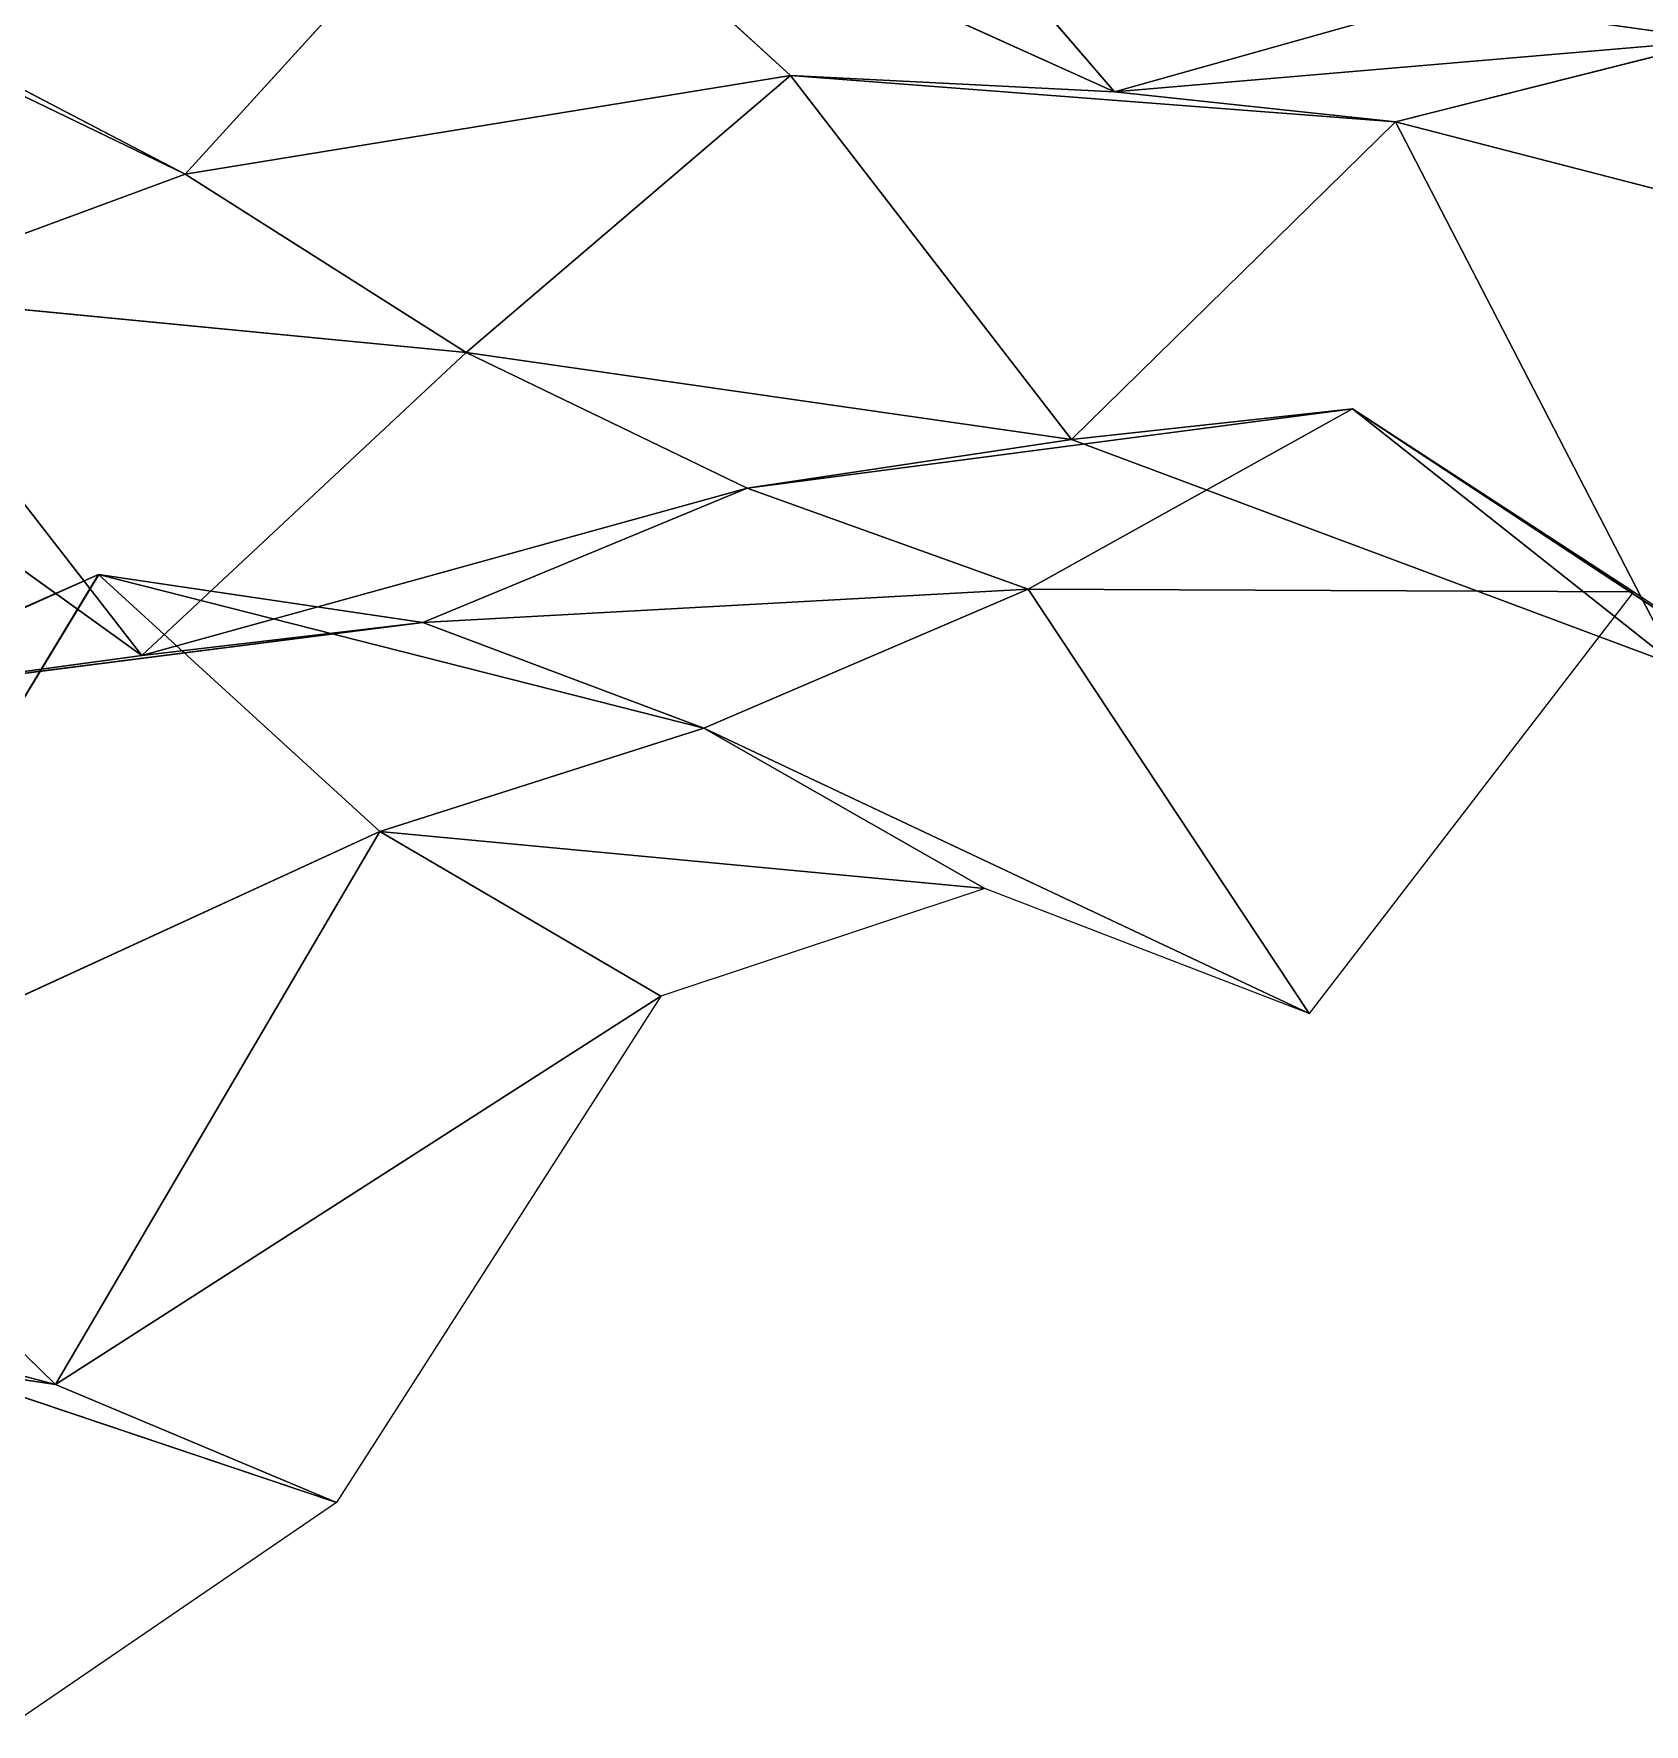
# Model space of a CAD drawing. Header units: metres. Extents: x -3703 to 431, y -1555 to 134.
# Drawn here: x -2050 to -1983.4, y -997.9 to -928 of the extents above; entities that cross this region are included whole.
import ezdxf

# ---------------------------------------------------------------- set-up
doc = ezdxf.new("R2010")
doc.units = ezdxf.units.M

msp = doc.modelspace()

# ---------------------------------------------------------------- linework, layer by layer
for p, q in [((-2016.9332, -916.8425, -5028.289), (-2005.3058, -930.3827, -5065.588)), ((-2005.3058, -930.3827, -5065.588), (-2016.9332, -916.8425, -5028.289)), ((-2030.3497, -919.0547, -5055.29), (-2043.7662, -933.7877, -5079.4907)), ((-2043.7662, -933.7877, -5079.4907), (-2030.3497, -919.0547, -5055.29)), ((-2005.3058, -930.3827, -5065.588), (-2030.3497, -919.0547, -5055.29)), ((-2030.3497, -919.0547, -5055.29), (-2018.7223, -929.697, -5093.237)), ((-2018.7223, -929.697, -5093.237), (-2030.3497, -919.0547, -5055.29)), ((-2030.3497, -919.0547, -5055.29), (-2005.3058, -930.3827, -5065.588)), ((-2043.7662, -933.7877, -5079.4907), (-2068.8103, -921.67053, -5069.369)), ((-2068.8103, -921.67053, -5069.369), (-2043.7662, -933.7877, -5079.4907)), ((-1991.8893, -926.60913, -5038.9365), (-2005.3058, -930.3827, -5065.588)), ((-2005.3058, -930.3827, -5065.588), (-1991.8893, -926.60913, -5038.9365)), ((-2055.3938, -927.714, -5040.5225), (-2043.7662, -933.7877, -5079.4907)), ((-2043.7662, -933.7877, -5079.4907), (-2055.3938, -927.714, -5040.5225)), ((-1980.2618, -928.2352, -5078.8994), (-2005.3058, -930.3827, -5065.588)), ((-2005.3058, -930.3827, -5065.588), (-1980.2618, -928.2352, -5078.8994)), ((-1980.2618, -928.2352, -5078.8994), (-1993.6783, -931.6183, -5105.638)), ((-1993.6783, -931.6183, -5105.638), (-1980.2618, -928.2352, -5078.8994)), ((-2018.7223, -929.697, -5093.237), (-2043.7662, -933.7877, -5079.4907)), ((-2043.7662, -933.7877, -5079.4907), (-2018.7223, -929.697, -5093.237)), ((-2018.7223, -929.697, -5093.237), (-2032.1385, -941.1593, -5118.1694)), ((-2032.1385, -941.1593, -5118.1694), (-2018.7223, -929.697, -5093.237)), ((-2005.3058, -930.3827, -5065.588), (-2018.7223, -929.697, -5093.237)), ((-1993.6783, -931.6183, -5105.638), (-2018.7223, -929.697, -5093.237)), ((-2018.7223, -929.697, -5093.237), (-2005.3058, -930.3827, -5065.588)), ((-2018.7223, -929.697, -5093.237), (-2007.0946, -944.7627, -5130.195)), ((-2007.0946, -944.7627, -5130.195), (-2018.7223, -929.697, -5093.237)), ((-2018.7223, -929.697, -5093.237), (-1993.6783, -931.6183, -5105.638)), ((-2005.3058, -930.3827, -5065.588), (-1993.6783, -931.6183, -5105.638)), ((-1993.6783, -931.6183, -5105.638), (-2005.3058, -930.3827, -5065.588)), ((-1993.6783, -931.6183, -5105.638), (-2007.0946, -944.7627, -5130.195)), ((-2007.0946, -944.7627, -5130.195), (-1993.6783, -931.6183, -5105.638)), ((-1968.6344, -938.09485, -5117.0215), (-1993.6783, -931.6183, -5105.638)), ((-1993.6783, -931.6183, -5105.638), (-1982.0507, -954.1144, -5140.935)), ((-1982.0507, -954.1144, -5140.935), (-1993.6783, -931.6183, -5105.638)), ((-1993.6783, -931.6183, -5105.638), (-1968.6344, -938.09485, -5117.0215)), ((-2043.7662, -933.7877, -5079.4907), (-2057.1826, -938.7417, -5105.879)), ((-2057.1826, -938.7417, -5105.879), (-2043.7662, -933.7877, -5079.4907)), ((-2043.7662, -933.7877, -5079.4907), (-2032.1385, -941.1593, -5118.1694)), ((-2032.1385, -941.1593, -5118.1694), (-2043.7662, -933.7877, -5079.4907)), ((-2045.555, -953.70483, -5142.8594), (-2070.599, -935.6897, -5134.0566)), ((-2070.599, -935.6897, -5134.0566), (-2045.555, -953.70483, -5142.8594)), ((-2032.1385, -941.1593, -5118.1694), (-2057.1826, -938.7417, -5105.879)), ((-2057.1826, -938.7417, -5105.879), (-2045.555, -953.70483, -5142.8594)), ((-2045.555, -953.70483, -5142.8594), (-2057.1826, -938.7417, -5105.879)), ((-2057.1826, -938.7417, -5105.879), (-2032.1385, -941.1593, -5118.1694)), ((-2032.1385, -941.1593, -5118.1694), (-2045.555, -953.70483, -5142.8594)), ((-2045.555, -953.70483, -5142.8594), (-2032.1385, -941.1593, -5118.1694)), ((-2007.0946, -944.7627, -5130.195), (-2032.1385, -941.1593, -5118.1694)), ((-2032.1385, -941.1593, -5118.1694), (-2020.5111, -946.7864, -5157.238)), ((-2020.5111, -946.7864, -5157.238), (-2032.1385, -941.1593, -5118.1694)), ((-2032.1385, -941.1593, -5118.1694), (-2007.0946, -944.7627, -5130.195)), ((-1995.4672, -943.4944, -5170.805), (-2020.5111, -946.7864, -5157.238)), ((-2020.5111, -946.7864, -5157.238), (-1995.4672, -943.4944, -5170.805)), ((-1995.4672, -943.4944, -5170.805), (-2008.8834, -950.9581, -5196.6313)), ((-2008.8834, -950.9581, -5196.6313), (-1995.4672, -943.4944, -5170.805)), ((-2007.0946, -944.7627, -5130.195), (-1995.4672, -943.4944, -5170.805)), ((-1995.4672, -943.4944, -5170.805), (-2007.0946, -944.7627, -5130.195)), ((-1982.0507, -954.1144, -5140.935), (-1995.4672, -943.4944, -5170.805)), ((-1970.4232, -960.0138, -5179.9424), (-1995.4672, -943.4944, -5170.805)), ((-1995.4672, -943.4944, -5170.805), (-1982.0507, -954.1144, -5140.935)), ((-1995.4672, -943.4944, -5170.805), (-1983.8395, -951.0748, -5209.4365)), ((-1983.8395, -951.0748, -5209.4365), (-1995.4672, -943.4944, -5170.805)), ((-1995.4672, -943.4944, -5170.805), (-1970.4232, -960.0138, -5179.9424)), ((-2007.0946, -944.7627, -5130.195), (-2020.5111, -946.7864, -5157.238)), ((-2020.5111, -946.7864, -5157.238), (-2007.0946, -944.7627, -5130.195)), ((-1982.0507, -954.1144, -5140.935), (-2007.0946, -944.7627, -5130.195)), ((-2007.0946, -944.7627, -5130.195), (-1982.0507, -954.1144, -5140.935)), ((-2020.5111, -946.7864, -5157.238), (-2045.555, -953.70483, -5142.8594)), ((-2045.555, -953.70483, -5142.8594), (-2020.5111, -946.7864, -5157.238)), ((-2020.5111, -946.7864, -5157.238), (-2033.9274, -952.333, -5183.4927)), ((-2033.9274, -952.333, -5183.4927), (-2020.5111, -946.7864, -5157.238)), ((-2020.5111, -946.7864, -5157.238), (-2008.8834, -950.9581, -5196.6313)), ((-2008.8834, -950.9581, -5196.6313), (-2020.5111, -946.7864, -5157.238)), ((-2047.3439, -950.3562, -5211.43), (-2072.388, -961.4059, -5196.1284)), ((-2072.388, -961.4059, -5196.1284), (-2047.3439, -950.3562, -5211.43)), ((-2047.3439, -950.3562, -5211.43), (-2060.7605, -972.5028, -5233.974)), ((-2060.7605, -972.5028, -5233.974), (-2047.3439, -950.3562, -5211.43)), ((-2058.9714, -955.53174, -5169.9463), (-2047.3439, -950.3562, -5211.43)), ((-2047.3439, -950.3562, -5211.43), (-2058.9714, -955.53174, -5169.9463)), ((-2033.9274, -952.333, -5183.4927), (-2047.3439, -950.3562, -5211.43)), ((-2022.2999, -956.7174, -5222.839), (-2047.3439, -950.3562, -5211.43)), ((-2047.3439, -950.3562, -5211.43), (-2033.9274, -952.333, -5183.4927)), ((-2047.3439, -950.3562, -5211.43), (-2035.7164, -960.99207, -5249.379)), ((-2035.7164, -960.99207, -5249.379), (-2047.3439, -950.3562, -5211.43)), ((-2047.3439, -950.3562, -5211.43), (-2022.2999, -956.7174, -5222.839)), ((-2008.8834, -950.9581, -5196.6313), (-2033.9274, -952.333, -5183.4927)), ((-2033.9274, -952.333, -5183.4927), (-2008.8834, -950.9581, -5196.6313)), ((-2008.8834, -950.9581, -5196.6313), (-2022.2999, -956.7174, -5222.839)), ((-2022.2999, -956.7174, -5222.839), (-2008.8834, -950.9581, -5196.6313)), ((-1983.8395, -951.0748, -5209.4365), (-2008.8834, -950.9581, -5196.6313)), ((-2008.8834, -950.9581, -5196.6313), (-1997.256, -968.52356, -5233.0303)), ((-1997.256, -968.52356, -5233.0303), (-2008.8834, -950.9581, -5196.6313)), ((-2008.8834, -950.9581, -5196.6313), (-1983.8395, -951.0748, -5209.4365)), ((-1983.8395, -951.0748, -5209.4365), (-1997.256, -968.52356, -5233.0303)), ((-1970.4232, -960.0138, -5179.9424), (-1983.8395, -951.0748, -5209.4365)), ((-2033.9274, -952.333, -5183.4927), (-2058.9714, -955.53174, -5169.9463)), ((-2058.9714, -955.53174, -5169.9463), (-2033.9274, -952.333, -5183.4927)), ((-2045.555, -953.70483, -5142.8594), (-2033.9274, -952.333, -5183.4927)), ((-2033.9274, -952.333, -5183.4927), (-2045.555, -953.70483, -5142.8594)), ((-2033.9274, -952.333, -5183.4927), (-2022.2999, -956.7174, -5222.839)), ((-2022.2999, -956.7174, -5222.839), (-2033.9274, -952.333, -5183.4927)), ((-2045.555, -953.70483, -5142.8594), (-2058.9714, -955.53174, -5169.9463)), ((-2058.9714, -955.53174, -5169.9463), (-2045.555, -953.70483, -5142.8594)), ((-2022.2999, -956.7174, -5222.839), (-2035.7164, -960.99207, -5249.379)), ((-2035.7164, -960.99207, -5249.379), (-2022.2999, -956.7174, -5222.839)), ((-1997.256, -968.52356, -5233.0303), (-2022.2999, -956.7174, -5222.839)), ((-2022.2999, -956.7174, -5222.839), (-2010.6725, -963.3451, -5261.684)), ((-2010.6725, -963.3451, -5261.684), (-2022.2999, -956.7174, -5222.839)), ((-2022.2999, -956.7174, -5222.839), (-1997.256, -968.52356, -5233.0303)), ((-2035.7164, -960.99207, -5249.379), (-2060.7605, -972.5028, -5233.974)), ((-2060.7605, -972.5028, -5233.974), (-2035.7164, -960.99207, -5249.379)), ((-2035.7164, -960.99207, -5249.379), (-2049.1328, -983.8788, -5271.757)), ((-2049.1328, -983.8788, -5271.757), (-2035.7164, -960.99207, -5249.379)), ((-2010.6725, -963.3451, -5261.684), (-2035.7164, -960.99207, -5249.379)), ((-2035.7164, -960.99207, -5249.379), (-2024.0887, -967.8063, -5288.1816)), ((-2024.0887, -967.8063, -5288.1816), (-2035.7164, -960.99207, -5249.379)), ((-2035.7164, -960.99207, -5249.379), (-2010.6725, -963.3451, -5261.684)), ((-2010.6725, -963.3451, -5261.684), (-2024.0887, -967.8063, -5288.1816)), ((-1997.256, -968.52356, -5233.0303), (-2010.6725, -963.3451, -5261.684)), ((-2024.0887, -967.8063, -5288.1816), (-2049.1328, -983.8788, -5271.757)), ((-2049.1328, -983.8788, -5271.757), (-2024.0887, -967.8063, -5288.1816)), ((-2024.0887, -967.8063, -5288.1816), (-2037.5052, -988.7578, -5310.992)), ((-2060.7605, -972.5028, -5233.974), (-2049.1328, -983.8788, -5271.757)), ((-2049.1328, -983.8788, -5271.757), (-2060.7605, -972.5028, -5233.974)), ((-2049.1328, -983.8788, -5271.757), (-2074.1768, -980.1083, -5259.7686)), ((-2074.1768, -980.1083, -5259.7686), (-2049.1328, -983.8788, -5271.757)), ((-2049.1328, -983.8788, -5271.757), (-2062.5493, -980.33496, -5300.0444)), ((-2037.5052, -988.7578, -5310.992), (-2062.5493, -980.33496, -5300.0444)), ((-2062.5493, -980.33496, -5300.0444), (-2049.1328, -983.8788, -5271.757)), ((-2062.5493, -980.33496, -5300.0444), (-2037.5052, -988.7578, -5310.992)), ((-2049.1328, -983.8788, -5271.757), (-2037.5052, -988.7578, -5310.992)), ((-2037.5052, -988.7578, -5310.992), (-2049.1328, -983.8788, -5271.757)), ((-2037.5052, -988.7578, -5310.992), (-2050.9219, -997.9365, -5336.435))]:
    msp.add_line(p, q)
for points in [[(-2016.9332, -916.8425, -5028.289), (-2005.3058, -930.3827, -5065.588), (-2030.3497, -919.0547, -5055.29), (-2030.3496, -919.05457, -5055.29)], [(-2005.3058, -930.3827, -5065.588), (-2016.9332, -916.8425, -5028.289), (-1991.8893, -926.60913, -5038.9365), (-1991.8892, -926.609, -5038.9365)], [(-2043.7662, -933.7877, -5079.4907), (-2055.3938, -927.714, -5040.5225), (-2030.3497, -919.0547, -5055.29), (-2030.3496, -919.05457, -5055.29)], [(-2030.3497, -919.0547, -5055.29), (-2018.7223, -929.697, -5093.237), (-2043.7662, -933.7877, -5079.4907), (-2043.7661, -933.7876, -5079.4907)], [(-2018.7223, -929.697, -5093.237), (-2030.3497, -919.0547, -5055.29), (-2005.3058, -930.3827, -5065.588), (-2005.3057, -930.38257, -5065.588)], [(-2055.3938, -927.714, -5040.5225), (-2043.7662, -933.7877, -5079.4907), (-2068.8103, -921.67053, -5069.369), (-2068.8103, -921.6704, -5069.369)], [(-2057.1826, -938.7417, -5105.879), (-2068.8103, -921.67053, -5069.369), (-2043.7662, -933.7877, -5079.4907), (-2043.7661, -933.7876, -5079.4907)], [(-1980.2618, -928.2352, -5078.8994), (-1991.8893, -926.60913, -5038.9365), (-1966.8453, -921.93005, -5052.814), (-1966.8452, -921.92993, -5052.814)], [(-1991.8893, -926.60913, -5038.9365), (-1980.2618, -928.2352, -5078.8994), (-2005.3058, -930.3827, -5065.588), (-2005.3057, -930.38257, -5065.588)], [(-1993.6783, -931.6183, -5105.638), (-2005.3058, -930.3827, -5065.588), (-1980.2618, -928.2352, -5078.8994), (-1980.2617, -928.2351, -5078.8994)], [(-1980.2618, -928.2352, -5078.8994), (-1968.6344, -938.09485, -5117.0215), (-1993.6783, -931.6183, -5105.638), (-1993.6782, -931.61816, -5105.638)], [(-2032.1385, -941.1593, -5118.1694), (-2043.7662, -933.7877, -5079.4907), (-2018.7223, -929.697, -5093.237), (-2018.7222, -929.6969, -5093.237)], [(-2018.7223, -929.697, -5093.237), (-2007.0946, -944.7627, -5130.195), (-2032.1385, -941.1593, -5118.1694), (-2032.1384, -941.1592, -5118.1694)], [(-2005.3058, -930.3827, -5065.588), (-1993.6783, -931.6183, -5105.638), (-2018.7223, -929.697, -5093.237), (-2018.7222, -929.6969, -5093.237)], [(-2007.0946, -944.7627, -5130.195), (-2018.7223, -929.697, -5093.237), (-1993.6783, -931.6183, -5105.638), (-1993.6782, -931.61816, -5105.638)], [(-1993.6783, -931.6183, -5105.638), (-1982.0507, -954.1144, -5140.935), (-2007.0946, -944.7627, -5130.195), (-2007.0945, -944.7626, -5130.195)], [(-1982.0507, -954.1144, -5140.935), (-1993.6783, -931.6183, -5105.638), (-1968.6344, -938.09485, -5117.0215), (-1968.6343, -938.0947, -5117.0215)], [(-2043.7662, -933.7877, -5079.4907), (-2032.1385, -941.1593, -5118.1694), (-2057.1826, -938.7417, -5105.879), (-2057.1826, -938.7416, -5105.879)], [(-2057.1826, -938.7417, -5105.879), (-2045.555, -953.70483, -5142.8594), (-2070.599, -935.6897, -5134.0566), (-2070.599, -935.6896, -5134.0566)], [(-2058.9714, -955.53174, -5169.9463), (-2070.599, -935.6897, -5134.0566), (-2045.555, -953.70483, -5142.8594), (-2045.5549, -953.7047, -5142.8594)], [(-2045.555, -953.70483, -5142.8594), (-2057.1826, -938.7417, -5105.879), (-2032.1385, -941.1593, -5118.1694), (-2032.1384, -941.1592, -5118.1694)], [(-2032.1385, -941.1593, -5118.1694), (-2020.5111, -946.7864, -5157.238), (-2045.555, -953.70483, -5142.8594), (-2045.5549, -953.7047, -5142.8594)], [(-2020.5111, -946.7864, -5157.238), (-2032.1385, -941.1593, -5118.1694), (-2007.0946, -944.7627, -5130.195), (-2007.0945, -944.7626, -5130.195)], [(-2008.8834, -950.9581, -5196.6313), (-2020.5111, -946.7864, -5157.238), (-1995.4672, -943.4944, -5170.805), (-1995.467, -943.49426, -5170.805)], [(-2007.0946, -944.7627, -5130.195), (-1995.4672, -943.4944, -5170.805), (-2020.5111, -946.7864, -5157.238), (-2020.511, -946.78625, -5157.238)], [(-1995.4672, -943.4944, -5170.805), (-1983.8395, -951.0748, -5209.4365), (-2008.8834, -950.9581, -5196.6313), (-2008.8833, -950.958, -5196.6313)], [(-1995.4672, -943.4944, -5170.805), (-2007.0946, -944.7627, -5130.195), (-1982.0507, -954.1144, -5140.935), (-1982.0505, -954.11426, -5140.935)], [(-1982.0507, -954.1144, -5140.935), (-1970.4232, -960.0138, -5179.9424), (-1995.4672, -943.4944, -5170.805), (-1995.467, -943.49426, -5170.805)], [(-1983.8395, -951.0748, -5209.4365), (-1995.4672, -943.4944, -5170.805), (-1970.4232, -960.0138, -5179.9424), (-1970.4231, -960.0137, -5179.9424)], [(-2033.9274, -952.333, -5183.4927), (-2045.555, -953.70483, -5142.8594), (-2020.5111, -946.7864, -5157.238), (-2020.511, -946.78625, -5157.238)], [(-2020.5111, -946.7864, -5157.238), (-2008.8834, -950.9581, -5196.6313), (-2033.9274, -952.333, -5183.4927), (-2033.9272, -952.3329, -5183.4927)], [(-2060.7605, -972.5028, -5233.974), (-2072.388, -961.4059, -5196.1284), (-2047.3439, -950.3562, -5211.43), (-2047.3438, -950.3561, -5211.43)], [(-2058.9714, -955.53174, -5169.9463), (-2047.3439, -950.3562, -5211.43), (-2072.388, -961.4059, -5196.1284), (-2072.388, -961.40576, -5196.1284)], [(-2047.3439, -950.3562, -5211.43), (-2035.7164, -960.99207, -5249.379), (-2060.7605, -972.5028, -5233.974), (-2060.7605, -972.5027, -5233.974)], [(-2047.3439, -950.3562, -5211.43), (-2058.9714, -955.53174, -5169.9463), (-2033.9274, -952.333, -5183.4927), (-2033.9272, -952.3329, -5183.4927)], [(-2033.9274, -952.333, -5183.4927), (-2022.2999, -956.7174, -5222.839), (-2047.3439, -950.3562, -5211.43), (-2047.3438, -950.3561, -5211.43)], [(-2035.7164, -960.99207, -5249.379), (-2047.3439, -950.3562, -5211.43), (-2022.2999, -956.7174, -5222.839), (-2022.2998, -956.7173, -5222.839)], [(-2022.2999, -956.7174, -5222.839), (-2033.9274, -952.333, -5183.4927), (-2008.8834, -950.9581, -5196.6313), (-2008.8833, -950.958, -5196.6313)], [(-2008.8834, -950.9581, -5196.6313), (-1997.256, -968.52356, -5233.0303), (-2022.2999, -956.7174, -5222.839), (-2022.2998, -956.7173, -5222.839)], [(-1997.256, -968.52356, -5233.0303), (-2008.8834, -950.9581, -5196.6313), (-1983.8395, -951.0748, -5209.4365), (-1983.8394, -951.0747, -5209.4365)], [(-2045.555, -953.70483, -5142.8594), (-2033.9274, -952.333, -5183.4927), (-2058.9714, -955.53174, -5169.9463), (-2058.9714, -955.5316, -5169.9463)], [(-2022.2999, -956.7174, -5222.839), (-2010.6725, -963.3451, -5261.684), (-2035.7164, -960.99207, -5249.379), (-2035.7163, -960.99194, -5249.379)], [(-2010.6725, -963.3451, -5261.684), (-2022.2999, -956.7174, -5222.839), (-1997.256, -968.52356, -5233.0303), (-1997.2559, -968.52344, -5233.0303)], [(-2049.1328, -983.8788, -5271.757), (-2060.7605, -972.5028, -5233.974), (-2035.7164, -960.99207, -5249.379), (-2035.7163, -960.99194, -5249.379)], [(-2035.7164, -960.99207, -5249.379), (-2024.0887, -967.8063, -5288.1816), (-2049.1328, -983.8788, -5271.757), (-2049.1328, -983.87866, -5271.757)], [(-2024.0887, -967.8063, -5288.1816), (-2035.7164, -960.99207, -5249.379), (-2010.6725, -963.3451, -5261.684), (-2010.6724, -963.345, -5261.684)], [(-2037.5052, -988.7578, -5310.992), (-2049.1328, -983.8788, -5271.757), (-2024.0887, -967.8063, -5288.1816), (-2024.0886, -967.80615, -5288.1816)], [(-2060.7605, -972.5028, -5233.974), (-2049.1328, -983.8788, -5271.757), (-2074.1768, -980.1083, -5259.7686), (-2074.1768, -980.10815, -5259.7686)], [(-2062.5493, -980.33496, -5300.0444), (-2074.1768, -980.1083, -5259.7686), (-2049.1328, -983.8788, -5271.757), (-2049.1328, -983.87866, -5271.757)], [(-2049.1328, -983.8788, -5271.757), (-2037.5052, -988.7578, -5310.992), (-2062.5493, -980.33496, -5300.0444), (-2062.5493, -980.33484, -5300.0444)], [(-2050.9219, -997.9365, -5336.435), (-2062.5493, -980.33496, -5300.0444), (-2037.5052, -988.7578, -5310.992), (-2037.5051, -988.7577, -5310.992)]]:
    msp.add_3dface(points)

doc.saveas('drawing.dxf')
